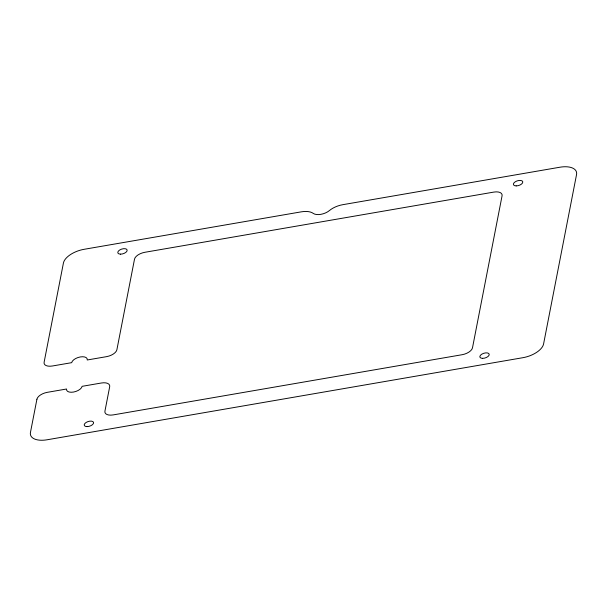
<?xml version="1.0" encoding="UTF-8"?>
<svg xmlns="http://www.w3.org/2000/svg" width="607" height="607" viewBox="0 0 607 607"><rect width="100%" height="100%" fill="white"/><g stroke="black" fill="none" stroke-linecap="round" stroke-linejoin="round"><path stroke-width="0.91" d="M36.921 399.216L30.449 432.465A19.477 9.773 -17.6 0 0 47.088 439.779L522.839 357.705A19.477 9.773 -17.6 0 0 543.584 343.941L576.551 174.535A19.477 9.773 -17.6 0 0 559.912 167.221L342.849 204.673A16.237 8.141 -17.6 0 0 329.396 210.583A10.311 5.167 -17.6 0 1 313.227 213.376A16.237 8.141 -17.6 0 0 301.224 211.851L84.161 249.295A19.477 9.773 -17.6 0 0 63.416 263.059L44.099 362.333A9.742 4.886 -17.6 0 0 52.414 365.991L71.672 362.667A8.119 4.074 -17.6 0 1 80.314 356.939A8.119 4.074 -17.6 0 1 87.249 359.981L106.506 356.658A9.742 4.886 -17.6 0 0 116.878 349.784L134.511 259.166A9.742 4.886 -17.6 0 1 144.883 252.284L493.764 192.1A9.742 4.886 -17.6 0 1 502.08 195.758L472.489 347.834A9.742 4.886 -17.6 0 1 462.117 354.716L113.236 414.9A9.742 4.886 -17.6 0 1 104.92 411.243L109.7 386.659A9.742 4.886 -17.6 0 0 101.384 383.002L82.127 386.325A8.119 4.074 -17.6 0 1 73.485 392.061A8.119 4.074 -17.6 0 1 66.55 389.011L47.293 392.334A9.742 4.886 -17.6 0 0 36.921 399.216M516.178 185.901A4.871 2.443 -17.6 0 0 522.764 181.804A4.871 2.443 -17.6 0 0 515.32 181.743A4.871 2.443 -17.6 0 0 516.178 185.901M482.618 358.358A4.871 2.443 -17.6 0 0 489.204 354.253A4.871 2.443 -17.6 0 0 481.768 354.192A4.871 2.443 -17.6 0 0 482.618 358.358M120.558 254.151A4.871 2.443 -17.6 0 0 127.144 250.054A4.871 2.443 -17.6 0 0 119.708 249.993A4.871 2.443 -17.6 0 0 120.558 254.151M86.998 426.607A4.871 2.443 -17.6 0 0 93.584 422.502A4.871 2.443 -17.6 0 0 86.148 422.442A4.871 2.443 -17.6 0 0 86.998 426.607"/></g></svg>
